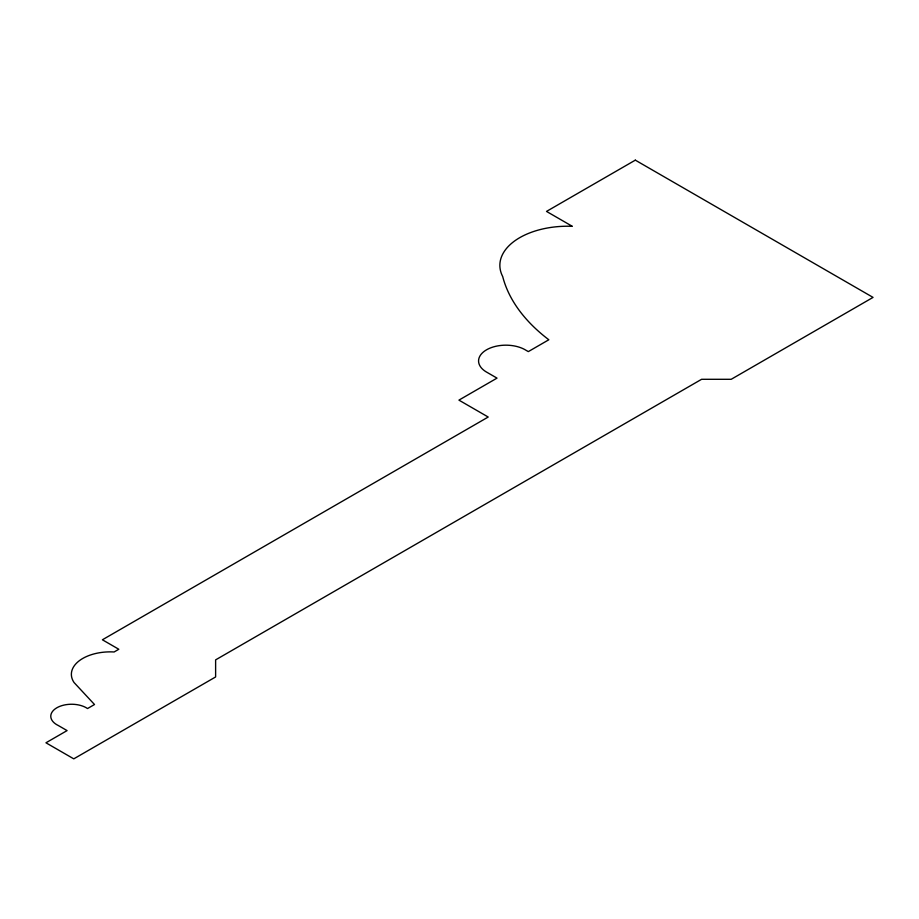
<?xml version="1.0" encoding="UTF-8"?>
<svg xmlns="http://www.w3.org/2000/svg" width="919" height="919" viewBox="0 0 919 919"><rect width="100%" height="100%" fill="white"/><g stroke="black" fill="none" stroke-linecap="round" stroke-linejoin="round"><path stroke-width="1.38" d="M635.316 160.147L546.506 211.416L572.307 226.315A67.765 39.126 0 0 0 502.693 276.539A238.699 137.804 0 0 0 548.827 339.766L528.322 351.609L524.669 349.496A27.317 15.772 0 0 0 486.576 349.794A27.317 15.772 0 0 0 486.048 371.793L497.018 378.123L458.926 400.121L488.207 417.031L102.4 639.785L118.815 649.262L114.117 651.973A38.897 22.458 0 0 0 74.071 682.541L94.508 704.517L87.523 708.549A20.804 12.016 0 0 0 56.863 707.768A20.804 12.016 0 0 0 58.219 725.47L67.087 730.594L45.95 742.793L73.773 758.853L215.62 676.958L215.62 659.876L701.599 379.294L731.202 379.294L873.05 297.4L635.316 160.147"/></g></svg>
